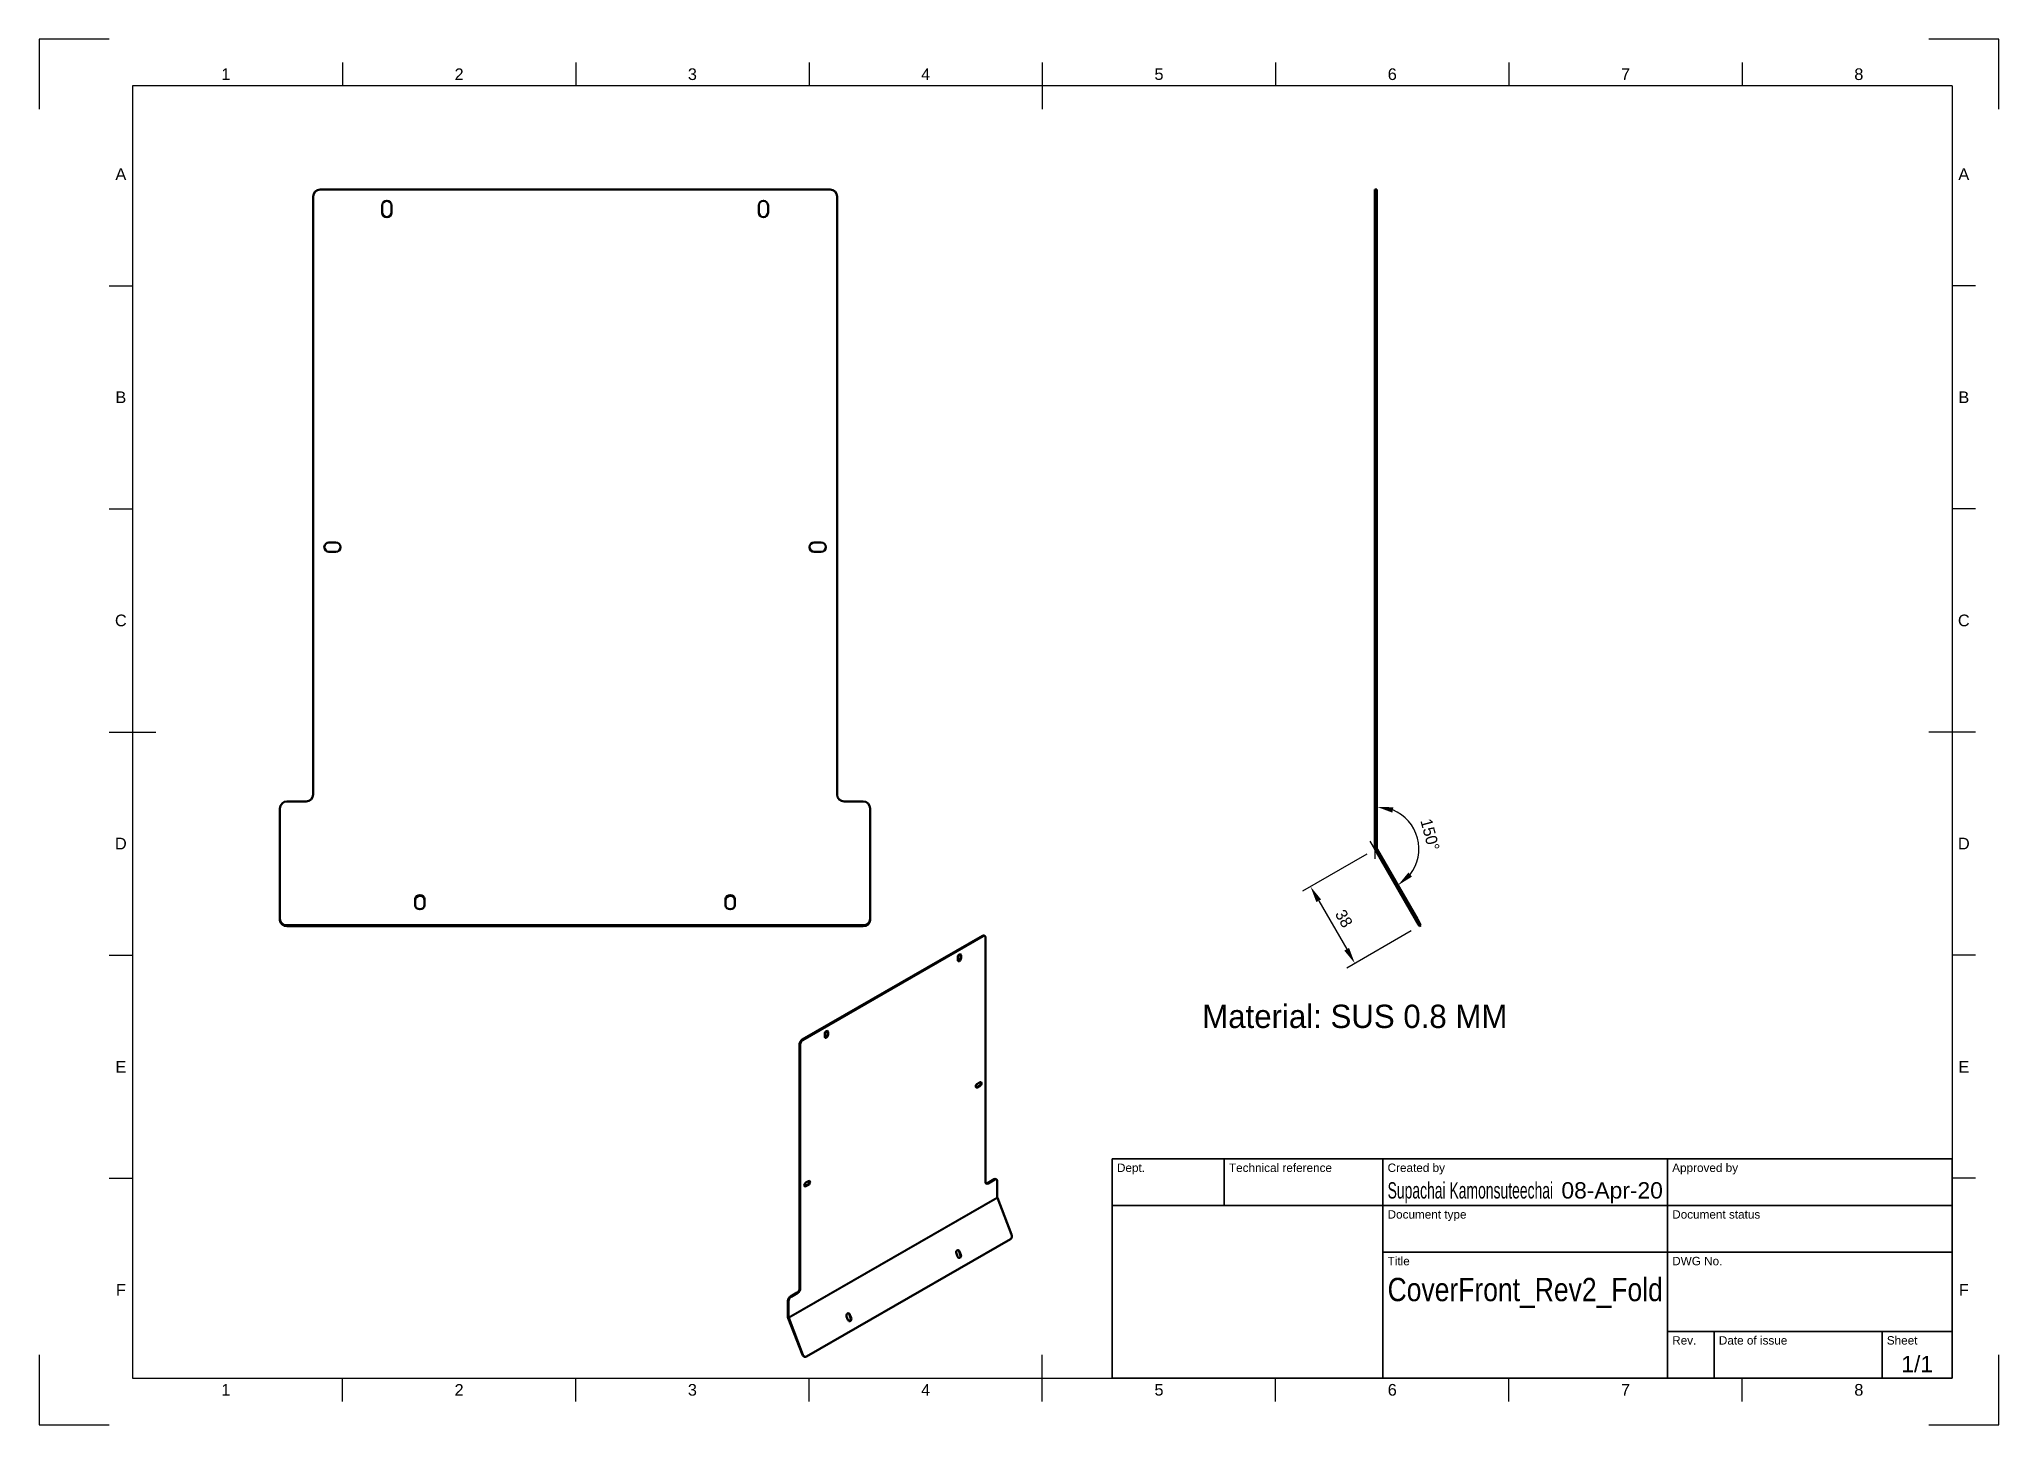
# Model space of a CAD drawing. Header units: millimetres. Extents: x 0 to 420, y 0 to 297.
import ezdxf
from ezdxf.enums import TextEntityAlignment as Align

# ---------------------------------------------------------------- set-up
doc = ezdxf.new("R2010")
doc.units = ezdxf.units.MM
doc.header["$LTSCALE"] = 0.75
for name, color, linetype, lineweight in [('Annotations', 7, 'Continuous', 25), ('Border', 7, 'Continuous', 25), ('Dimensions', 7, 'Continuous', 25), ('TitleBlock', 7, 'Continuous', 35), ('Visible', 7, 'Continuous', 50), ('Visible Narrow', 7, 'Continuous', 35)]:
    doc.layers.add(name, color=color, linetype=linetype, lineweight=lineweight)
doc.styles.add('FusionTitle', font='')
doc.styles.get("Standard").update_dxf_attribs({"font": 'cordia.ttc'})
doc.styles.get('FusionTitle').set_extended_font_data('Arial Unicode MS')
doc.dimstyles.new('ISO-25', dxfattribs={"dimtxt": 2.5, "dimasz": 3.5, "dimexe": 2, "dimexo": 2, "dimgap": 1.5, "dimtad": 1, "dimdec": 3, "dimdsep": 46, "dimtxsty": 'Standard', "dimcen": 0, "dimclrd": 256, "dimclre": 256, "dimclrt": 256, "dimazin": 2, "dimtp": 0.1, "dimtm": 0.1, "dimtfac": 0.714, "dimtdec": 3, "dimtmove": 0, "dimatfit": 3, "dimfxl": 1, "dimarcsym": 0})

# ---------------------------------------------------------------- blocks, each defined once
blk = doc.blocks.new('ISO_A3_SHEET')
at = {"layer": 'Border'}
for p, q in [((15, 297), (0, 297)), ((0, 297), (0, 282)), ((420, 297), (405, 297)), ((420, 282), (420, 297)), ((65, 292), (65, 287)), ((115, 292), (115, 287)), ((165, 292), (165, 287)), ((215, 292), (215, 282)), ((265, 292), (265, 287)), ((315, 292), (315, 287)), ((365, 292), (365, 287)), ((410, 287), (20, 287)), ((20, 287), (20, 10)), ((410, 287), (410, 10)), ((15, 244.16666), (20, 244.16666)), ((415, 244.16666), (410, 244.16666)), ((15, 196.33333), (20, 196.33333)), ((415, 196.33333), (410, 196.33333)), ((15, 148.5), (25, 148.5)), ((415, 148.5), (405, 148.5)), ((15, 100.66667), (20, 100.66667)), ((415, 100.66667), (410, 100.66667)), ((15, 52.83334), (20, 52.83334)), ((415, 52.83334), (410, 52.83334)), ((0, 15), (0, 0)), ((215, 5), (215, 15)), ((420, 0), (420, 15)), ((20, 10), (410, 10)), ((65, 5), (65, 10)), ((115, 5), (115, 10)), ((165, 5), (165, 10)), ((265, 5), (265, 10)), ((315, 5), (315, 10)), ((365, 5), (365, 10)), ((0, 0), (15, 0)), ((405, 0), (420, 0))]:
    blk.add_line(p, q, dxfattribs=at)
at = {"layer": 'Border', "style": 'FusionTitle'}
for s, p in [('1', (40, 289.5)), ('2', (90, 289.5)), ('3', (140, 289.5)), ('4', (190, 289.5)), ('5', (240, 289.5)), ('6', (290, 289.5)), ('7', (340, 289.5)), ('8', (390, 289.5)), ('A', (17.5, 268.08333)), ('A', (412.5, 268.08333)), ('B', (17.5, 220.25)), ('B', (412.5, 220.25)), ('C', (17.5, 172.41667)), ('C', (412.5, 172.41667)), ('D', (17.5, 124.58334)), ('D', (412.5, 124.58334)), ('E', (17.5, 76.75001)), ('E', (412.5, 76.75001)), ('F', (17.5, 28.91668)), ('F', (412.5, 28.91668)), ('1', (40, 7.5)), ('2', (90, 7.5)), ('3', (140, 7.5)), ('4', (190, 7.5)), ('5', (240, 7.5)), ('6', (290, 7.5)), ('7', (340, 7.5)), ('8', (390, 7.5))]:
    blk.add_text(s, height=2.5, dxfattribs=at).set_placement(p, align=Align.MIDDLE)
blk = doc.blocks.new('ISO_TITLEBLOCK')
at = {"layer": 'TitleBlock'}
for p, q in [((0, 47), (-180, 47)), ((-180, 47), (-180, 0)), ((-156, 37), (-156, 47)), ((-122, 0), (-122, 47)), ((-61, 0), (-61, 47)), ((0, 0), (0, 47)), ((-180, 37), (0, 37)), ((-122, 27), (0, 27)), ((-61, 10), (0, 10)), ((-51, 0), (-51, 10)), ((-15, 0), (-15, 10)), ((-180, 0), (0, 0))]:
    blk.add_line(p, q, dxfattribs=at)
at = {"layer": 'TitleBlock', "style": 'FusionTitle'}
for s, p in [('Dept.', (-179, 46)), ('Technical reference', (-155, 46)), ('Created by', (-121, 46)), ('Approved by', (-60, 46)), ('Document type', (-121, 36)), ('Document status', (-60, 36)), ('Title', (-121, 26)), ('DWG No.', (-60, 26)), ('Rev.', (-60, 9)), ('Date of issue', (-50, 9)), ('Sheet', (-14, 9))]:
    blk.add_text(s, height=1.8, dxfattribs=at).set_placement(p, align=Align.TOP_LEFT)
for tag, p, height in [('DEPT', (-179, 38.5), 3.5), ('TECHNICAL_REFERENCE', (-155, 38.5), 3.5), ('CREATED_BY', (-121, 38.5), 3.5), ('APPROVED_BY', (-60, 38.5), 3.5), ('DOCUMENT_TYPE', (-121, 28.5), 3.5), ('DOCUMENT_STATUS', (-60, 28.5), 3.5), ('TITLE_1', (-121, 16.5), 5), ('TITLE_2', (-121, 9), 5), ('TITLE_3', (-121, 1.5), 5), ('DATE_OF_ISSUE', (-50, 1.5), 3.5)]:
    blk.add_attdef(tag, p, '', height=height, dxfattribs=at)
for tag, p in [('CREATED_DATE', (-62, 38.5)), ('APPROVED_DATE', (-1, 38.5))]:
    blk.add_attdef(tag, text='', height=3.5, dxfattribs=at).set_placement(p, align=Align.RIGHT)
for tag, height, p in [('DRAWING_NUMBER', 5, (-30.5, 16.6)), ('REV', 3.5, (-56, 3.1)), ('SHEET', 3.5, (-7.5, 3.1))]:
    blk.add_attdef(tag, text='', height=height, dxfattribs=at).set_placement(p, align=Align.MIDDLE)
blk = doc.blocks.new('*U3')
at = {"layer": 'Dimensions', "color": 0, "ltscale": 0.75, "transparency": 16777216}
for p, q in [((0.10718, -0.185641), (-1, 1.732051)), ((0, 0.214359), (0, -2))]:
    blk.add_line(p, q, dxfattribs=at)
blk = doc.blocks.new('*D6')
at = {"layer": 'Defpoints', "color": 0, "transparency": 16777216}
for p in [(286.294171, 123.335293), (295.794171, 106.88081), (281.980736, 98.90562)]:
    blk.add_point(p, dxfattribs=at)
at = {"layer": 'Dimensions', "lineweight": -2, "transparency": 16777216}
for p, q in [((284.56212, 122.335293), (270.748685, 114.360102)), ((274.230736, 112.329013), (280.230736, 101.936709)), ((294.06212, 105.88081), (280.248685, 97.90562))]:
    blk.add_line(p, q, dxfattribs=at)
at = {"layer": 'Dimensions', "transparency": 16777216}
for points in [[(274.735917, 112.62068), (273.725554, 112.037347), (272.480736, 115.360102)], [(280.735917, 102.228375), (279.725554, 101.645042), (281.980736, 98.90562)]]:
    blk.add_solid(points, dxfattribs=at)
at = {"layer": 'Dimensions', "transparency": 16777216, "insert": (279.630902, 108.518598), "char_height": 2.5, "attachment_point": 5, "rotation": 300.00001157}
blk.add_mtext('38', dxfattribs=at)
blk = doc.blocks.new('*D7')
at = {"layer": 'Defpoints', "color": 0, "transparency": 16777216}
for p in [(286.694171, 132.121965), (286.694171, 123.549652), (286.747761, 123.349652), (295.58083, 121.875515), (295.390581, 108.379848)]:
    blk.add_point(p, dxfattribs=at)
at = {"layer": 'Dimensions', "lineweight": -2, "transparency": 16777216}
blk.add_line((286.694171, 134.121965), (286.694171, 134.466223), dxfattribs=at)
blk.add_arc((286.694171, 123.442473), 9.02375, 322.36476, 67.63524, dxfattribs=at)
at = {"layer": 'Dimensions', "transparency": 16777216}
for points in [[(290.014596, 131.2152), (290.24085, 132.359717), (286.694171, 132.466223)], [(294.224308, 117.493252), (293.456107, 118.371306), (291.206046, 115.627676)]]:
    blk.add_solid(points, dxfattribs=at)
at = {"layer": 'Dimensions', "transparency": 16777216, "insert": (298.087482, 126.495301), "char_height": 2.5, "attachment_point": 5, "rotation": 284.99999493}
blk.add_mtext('150°', dxfattribs=at)

msp = doc.modelspace()

# ---------------------------------------------------------------- linework, layer by layer
at = {"layer": 'Visible'}
for p, q in [((169.509648, 264.771965, -4.523205), (60.209648, 264.771965, -4.523205)), ((58.709648, 263.271965, -4.523205), (58.709648, 135.121965, -4.523205)), ((73.509648, 259.871965, -4.523205), (73.509648, 261.371965, -4.523205)), ((75.509648, 261.371965, -4.523205), (75.509648, 259.871965, -4.523205)), ((154.209648, 259.871965, -4.523205), (154.209648, 261.371965, -4.523205)), ((156.209648, 261.371965, -4.523205), (156.209648, 259.871965, -4.523205)), ((171.009648, 135.121965, -4.523205), (171.009648, 263.271965, -4.523205)), ((62.109648, 189.121965, -4.523205), (63.609648, 189.121965, -4.523205)), ((166.109648, 189.121965, -4.523205), (167.609648, 189.121965, -4.523205)), ((63.609648, 187.121965, -4.523205), (62.109648, 187.121965, -4.523205)), ((167.609648, 187.121965, -4.523205), (166.109648, 187.121965, -4.523205)), ((51.609648, 132.121965, -4.523205), (51.609648, 123.549652, -4.523205)), ((57.209648, 133.621965, -4.523205), (53.109648, 133.621965, -4.523205)), ((176.609648, 133.621965, -4.523205), (172.509648, 133.621965, -4.523205)), ((178.109648, 123.549652, -4.523205), (178.109648, 132.121965, -4.523205)), ((51.609648, 108.379848, 4.173205), (51.609648, 123.349652, -4.469615)), ((178.109648, 108.379848, 4.173205), (178.109648, 123.349652, -4.469615)), ((80.609648, 111.385104, 2.43812), (80.609648, 112.684142, 1.68812)), ((82.609648, 112.684142, 1.68812), (82.609648, 111.385104, 2.43812)), ((147.109648, 111.385104, 2.43812), (147.109648, 112.684142, 1.68812)), ((149.109648, 112.684142, 1.68812), (149.109648, 111.385104, 2.43812)), ((51.609648, 108.379848, 4.173205), (51.609648, 108.179848, 3.826795)), ((53.109648, 107.08081, 4.923205), (176.609648, 107.08081, 4.923205)), ((176.609648, 106.88081, 4.576795), (53.109648, 106.88081, 4.576795)), ((178.109648, 108.179848, 3.826795), (178.109648, 108.379848, 4.173205))]:
    msp.add_line(p, q, dxfattribs=at)
at = {"layer": 'Visible', "extrusion": (1, -2e-16, 2.966e-13)}
for p, q in [((286.694171, 264.771965, 54.65), (286.294171, 264.771965, 54.65)), ((286.294171, 135.121965, 56.15), (286.294171, 263.271965, 56.15)), ((286.694171, 263.271965, 56.15), (286.694171, 135.121965, 56.15)), ((286.694171, 133.621965, 61.75), (286.294171, 133.621965, 61.75)), ((286.294171, 123.549652, 63.25), (286.294171, 132.121965, 63.25)), ((286.694171, 132.121965, 63.25), (286.694171, 123.549652, 63.25)), ((295.044171, 108.179848, 63.25), (286.401351, 123.149652, 63.25)), ((295.390581, 108.379848, 63.25), (286.747761, 123.349652, 63.25)), ((295.794171, 106.88081, 61.75), (296.140581, 107.08081, 61.75))]:
    msp.add_line(p, q, dxfattribs=at)
at = {"layer": 'Visible', "extrusion": (0.707107, -0.407196, 0.578093)}
for p, q in [((163.513514, 82.558429, 37.104226), (202.1569, 104.811675, 5.511437)), ((202.298321, 104.730236, 5.627056), (163.654936, 82.47699, 37.219845)), ((202.672595, 104.767013, 5.19516), (202.531174, 104.848452, 5.079541)), ((202.828651, 52.03814, -32.136749), (202.828651, 104.422472, 4.76159)), ((196.888954, 99.612198, 8.638607), (196.888954, 100.225358, 9.070503)), ((197.45464, 100.100833, 7.944895), (197.45464, 100.713993, 8.376792)), ((197.596061, 100.632554, 8.49241), (197.596061, 100.019394, 8.060514)), ((168.922881, 83.670486, 31.270953), (168.922881, 84.283646, 31.702849)), ((169.064303, 84.202207, 31.818467), (169.064303, 83.589047, 31.386571)), ((162.983184, 29.25554, 0.207561), (162.983184, 81.639872, 37.1059)), ((163.124606, 81.558433, 37.221518), (163.124606, 29.174101, 0.32318)), ((168.357196, 83.181851, 31.964664), (168.357196, 83.795011, 32.396561)), ((200.954818, 72.378175, -15.863635), (201.485148, 72.683572, -16.297205)), ((201.09624, 73.114283, -15.172155), (201.62657, 73.41968, -15.605724)), ((201.62657, 72.602133, -16.181586), (201.09624, 72.296736, -15.748016)), ((164.185266, 51.203998, 14.197207), (164.715596, 51.509395, 13.763637)), ((164.326687, 51.940106, 14.888687), (164.857017, 52.245503, 14.455118)), ((164.857017, 51.427955, 13.879256), (164.326687, 51.122559, 14.312826)), ((203.21756, 51.811816, -33.117833), (204.667129, 52.646567, -34.302924)), ((204.80855, 52.565128, -34.187306), (203.358981, 51.730376, -33.002215)), ((205.182824, 52.601905, -34.619202), (205.041403, 52.683344, -34.734821)), ((205.33888, 48.753229, -37.521005), (205.33888, 52.257364, -35.052772)), ((208.413526, 40.781644, -39.375192), (205.357827, 48.660564, -37.563101)), ((164.484517, 14.648201, -3.401621), (208.148361, 39.792537, -39.09887)), ((196.839925, 36.051839, -30.050963), (196.57476, 36.73555, -29.893715)), ((197.424558, 36.447809, -30.786771), (197.159393, 37.13152, -30.629523)), ((197.281867, 37.142746, -30.471808), (197.547032, 36.459035, -30.629056)), ((160.472955, 23.07954, -1.072234), (160.472955, 26.583674, 1.395999)), ((160.614377, 26.502235, 1.511618), (160.614377, 22.998101, -0.956615)), ((161.003285, 27.502231, 1.394326), (162.452854, 28.336983, 0.209235)), ((162.594275, 28.255544, 0.324853), (161.144707, 27.420792, 1.509944)), ((163.566547, 15.015289, -2.968517), (160.510849, 22.894209, -1.156426)), ((163.689022, 15.026515, -2.810802), (160.633323, 22.905435, -0.998712)), ((173.328625, 22.512582, -10.829367), (173.06346, 23.196293, -10.672119)), ((173.913257, 22.908551, -11.565175), (173.648092, 23.592262, -11.407927)), ((173.770567, 23.603488, -11.250212), (174.035732, 22.919778, -11.40746)), ((164.287812, 14.585043, -3.244372), (164.165337, 14.573817, -3.402087))]:
    msp.add_line(p, q, dxfattribs=at)
at = {"layer": 'Visible', "extrusion": (0, 0, -1)}
for centre, radius, start, end in [((-60.209648, 263.271965, 4.523205), 1.5, 0, 90), ((-169.509648, 263.271965, 4.523205), 1.5, 90, 180), ((-74.509648, 261.371965, 4.523205), 1, 0, 180), ((-155.209648, 261.371965, 4.523205), 1, 0, 180), ((-74.509648, 259.871965, 4.523205), 1, 180, 0), ((-155.209648, 259.871965, 4.523205), 1, 180, 0), ((-62.109648, 188.121965, 4.523205), 1, 270, 90), ((-63.609648, 188.121965, 4.523205), 1, 90, 270), ((-166.109648, 188.121965, 4.523205), 1, 270, 90), ((-167.609648, 188.121965, 4.523205), 1, 90, 270), ((-53.109648, 132.121965, 4.523205), 1.5, 0, 90), ((-176.609648, 132.121965, 4.523205), 1.5, 90, 180)]:
    msp.add_arc(centre, radius, start, end, dxfattribs=at)
at = {"layer": 'Visible', "extrusion": (1, -2e-16, 2.966e-13)}
for centre, start, end in [((263.271965, 54.65, 286.294171), 0, 90), ((135.121965, 57.65, 286.694171), 180, 270), ((132.121965, 61.75, 286.294171), 0, 90)]:
    msp.add_arc(centre, 1.5, start, end, dxfattribs=at)
at = {"layer": 'Visible', "extrusion": (-1, 2e-16, -2.966e-13)}
for centre, start, end in [((-263.271965, 54.65, -286.694171), 90, 180), ((-135.121965, 57.65, -286.294171), 270, 0), ((-132.121965, 61.75, -286.694171), 90, 180)]:
    msp.add_arc(centre, 1.5, start, end, dxfattribs=at)
at = {"layer": 'Visible'}
for centre, start, end in [((57.209648, 135.121965, -4.523205), 270, 0), ((172.509648, 135.121965, -4.523205), 180, 270)]:
    msp.add_arc(centre, 1.5, start, end, dxfattribs=at)
at = {"layer": 'Visible', "extrusion": (1, 0, 0)}
for centre in [(123.549652, -4.123205, 51.609648), (123.549652, -4.123205, 178.109648)]:
    msp.add_arc(centre, 0.4, 240, 270, dxfattribs=at)
at = {"layer": 'Visible', "extrusion": (2.966e-13, -2e-16, -1)}
for radius in [0.8, 0.4]:
    msp.add_arc((-287.094171, 123.549652, -63.25), radius, 330, 0, dxfattribs=at)
at = {"layer": 'Visible', "extrusion": (0, -0.5, -0.866025)}
for centre, start, end in [((81.609648, -96.74327, -57.804026), 180, 0), ((148.109648, -95.24327, -57.804026), 0, 180)]:
    msp.add_arc(centre, 1, start, end, dxfattribs=at)
at = {"layer": 'Visible', "extrusion": (-3.3e-15, -0.5, -0.866025)}
msp.add_arc((148.109648, -96.74327, -57.804026), 1, 180, 360, dxfattribs=at)
at = {"layer": 'Visible', "extrusion": (0, 0.5, 0.866025)}
msp.add_arc((-81.609648, -96.74327, 57.404026), 1, 180, 0, dxfattribs=at)
at = {"layer": 'Visible', "extrusion": (-1.1e-15, -0.5, -0.866025)}
msp.add_arc((81.609648, -95.24327, -57.804026), 1, 360, 180, dxfattribs=at)
at = {"layer": 'Visible', "extrusion": (1.1e-15, 0.5, 0.866025)}
msp.add_arc((-148.109648, -96.74327, 57.404026), 1, 180, 0, dxfattribs=at)
at = {"layer": 'Visible', "extrusion": (-6.1e-15, -0.5, -0.866025)}
msp.add_arc((53.109648, -91.773099, -57.804026), 1.5, 90, 180, dxfattribs=at)
at = {"layer": 'Visible', "extrusion": (5.1e-15, 0.5, 0.866025)}
msp.add_arc((-53.109648, -91.773099, 57.404026), 1.5, 0, 90, dxfattribs=at)
at = {"layer": 'Visible', "extrusion": (8e-15, -0.5, -0.866025)}
msp.add_arc((176.609648, -91.773099, -57.804026), 1.5, 0, 90, dxfattribs=at)
at = {"layer": 'Visible', "extrusion": (-1.11e-14, 0.5, 0.866025)}
msp.add_arc((-176.609648, -91.773099, 57.404026), 1.5, 90, 180, dxfattribs=at)
at = {"layer": 'Visible', "extrusion": (0.866025, 0.5, 2.516e-13)}
msp.add_arc((-53.835589, 61.75, 309.605672), 1.5, 90, 180, dxfattribs=at)
at = {"layer": 'Visible', "extrusion": (-0.866025, -0.5, -2.507e-13)}
msp.add_arc((53.835589, 61.75, -310.005672), 1.5, 0, 90, dxfattribs=at)
at = {"layer": 'Visible', "extrusion": (-0.707107, 0.407196, -0.578093)}
for centre, radius, start, end in [((-185.460435, -62.673905, -103.653774), 0.5, 45.110793, 225.110793), ((-191.179511, -67.069034, -103.653774), 0.75, 135.110793, 225.110793), ((-184.92908, -63.203208, -103.653774), 0.5, 225.110793, 45.110793), ((-156.983902, -34.087028, -103.653774), 0.5, 45.110793, 225.110793), ((-152.610923, -28.350996, -103.653774), 0.75, 45.110793, 135.110793), ((-156.452547, -34.616331, -103.653774), 0.5, 225.110793, 45.110793), ((-163.358891, -92.38274, -103.653774), 0.5, 315.110793, 135.110793), ((-163.888195, -92.914095, -103.653774), 0.5, 135.110793, 315.110793), ((-126.660509, -55.542155, -103.653774), 0.5, 315.110793, 135.110793), ((-127.189813, -56.073509, -103.653774), 0.5, 135.110793, 315.110793), ((-146.842724, -113.351914, -103.453774), 0.75, 315.110793, 349.152346), ((-147.226778, -115.86289, -103.653774), 0.75, 135.110793, 225.110793), ((-103.647449, -72.114695, -103.653774), 0.75, 45.110793, 135.110793), ((-106.156921, -72.508457, -103.453774), 0.75, 225.110793, 315.110793)]:
    msp.add_arc(centre, radius, start, end, dxfattribs=at)
at = {"layer": 'Visible', "extrusion": (0.707107, -0.407196, 0.578093)}
for centre, radius, start, end in [((185.460435, -62.673905, 103.453774), 0.5, 314.889207, 343.602634), ((191.179511, -67.069034, 103.453774), 0.75, 360, 44.889207), ((184.92908, -63.203208, 103.453774), 0.5, 196.397366, 314.889207), ((156.983902, -34.087028, 103.453774), 0.5, 314.889207, 343.602634), ((152.610923, -28.350996, 103.453774), 0.75, 44.889207, 134.889207), ((156.452547, -34.616331, 103.453774), 0.5, 196.397366, 314.889207), ((163.358891, -92.38274, 103.453774), 0.5, 196.397366, 224.889207), ((163.888195, -92.914095, 103.453774), 0.5, 224.889207, 343.602634), ((126.660509, -55.542155, 103.453774), 0.5, 196.397366, 224.889207), ((127.189813, -56.073509, 103.453774), 0.5, 224.889207, 343.602634), ((146.842724, -113.351914, 103.653774), 0.75, 134.889207, 224.889207), ((147.226778, -115.86289, 103.453774), 0.75, 360, 44.889207), ((103.647449, -72.114695, 103.453774), 0.75, 44.889207, 134.889207), ((106.156921, -72.508457, 103.653774), 0.75, 224.889207, 314.889207)]:
    msp.add_arc(centre, radius, start, end, dxfattribs=at)
at = {"layer": 'Visible', "extrusion": (0.707107, 0.407196, -0.578093)}
for centre, radius in [((-60.363122, 86.458108, 186.739256), 0.2), ((-60.363122, 86.458108, 123.489256), 0.4), ((-60.363122, 86.458108, 123.489256), 0.2)]:
    msp.add_arc(centre, radius, 284.889207, 314.889207, dxfattribs=at)
at = {"layer": 'Visible', "extrusion": (-0.612372, -0.056132, -0.788574)}
for centre, radius, start, end in [((-21.331678, -190.107221, -98.865583), 0.75, 250.065174, 340.065174), ((-18.809308, -175.863774, -98.865583), 0.5, 70.065174, 250.065174), ((-18.104247, -176.119487, -98.865583), 0.5, 250.065174, 70.065174), ((-7.472686, -144.606079, -98.865583), 0.5, 70.065174, 250.065174), ((-6.767625, -144.861792, -98.865583), 0.5, 250.065174, 70.065174), ((-0.277953, -132.057216, -98.865583), 0.75, 340.065174, 70.065174)]:
    msp.add_arc(centre, radius, start, end, dxfattribs=at)
at = {"layer": 'Visible', "extrusion": (0.612372, 0.056132, 0.788574)}
for centre, radius, start, end in [((18.809308, -175.863774, 98.665583), 0.5, 289.934826, 351.027383), ((18.104247, -176.119487, 98.665583), 0.5, 188.972617, 289.934826), ((7.472686, -144.606079, 98.665583), 0.5, 289.934826, 351.027383), ((6.767625, -144.861792, 98.665583), 0.5, 188.972617, 289.934826), ((0.277953, -132.057216, 98.665583), 0.75, 109.934826, 180)]:
    msp.add_arc(centre, radius, start, end, dxfattribs=at)
at = {"layer": 'Visible Narrow', "extrusion": (0.707107, -0.407196, 0.578093)}
for p, q in [((202.1569, 104.811675, 5.511437), (202.298321, 104.730236, 5.627056)), ((197.596061, 100.632554, 8.49241), (197.45464, 100.713993, 8.376792)), ((197.596061, 100.019394, 8.060514), (197.45464, 100.100833, 7.944895)), ((169.064303, 84.202207, 31.818467), (168.922881, 84.283646, 31.702849)), ((162.983184, 81.639872, 37.1059), (163.124606, 81.558433, 37.221518)), ((163.654936, 82.47699, 37.219845), (163.513514, 82.558429, 37.104226)), ((169.064303, 83.589047, 31.386571), (168.922881, 83.670486, 31.270953)), ((201.09624, 72.296736, -15.748016), (200.954818, 72.378175, -15.863635)), ((201.62657, 72.602133, -16.181586), (201.485148, 72.683572, -16.297205)), ((164.326687, 51.122559, 14.312826), (164.185266, 51.203998, 14.197207)), ((164.857017, 51.427955, 13.879256), (164.715596, 51.509395, 13.763637)), ((203.358981, 51.730376, -33.002215), (203.21756, 51.811816, -33.117833)), ((204.667129, 52.646567, -34.302924), (204.80855, 52.565128, -34.187306)), ((160.614377, 22.998101, -0.956615), (205.33888, 48.753229, -37.521005)), ((205.357827, 48.660564, -37.563101), (160.633323, 22.905435, -0.998712)), ((197.159393, 37.13152, -30.629523), (197.281867, 37.142746, -30.471808)), ((197.424558, 36.447809, -30.786771), (197.547032, 36.459035, -30.629056)), ((160.472955, 26.583674, 1.395999), (160.614377, 26.502235, 1.511618)), ((161.144707, 27.420792, 1.509944), (161.003285, 27.502231, 1.394326)), ((162.452854, 28.336983, 0.209235), (162.594275, 28.255544, 0.324853)), ((163.124606, 29.174101, 0.32318), (162.983184, 29.25554, 0.207561)), ((160.472955, 23.07954, -1.072234), (160.614377, 22.998101, -0.956615)), ((160.633323, 22.905435, -0.998712), (160.510849, 22.894209, -1.156426)), ((173.648092, 23.592262, -11.407927), (173.770567, 23.603488, -11.250212)), ((173.913257, 22.908551, -11.565175), (174.035732, 22.919778, -11.40746)), ((163.689022, 15.026515, -2.810802), (163.566547, 15.015289, -2.968517))]:
    msp.add_line(p, q, dxfattribs=at)

# ---------------------------------------------------------------- block references
at = {"layer": 'Border'}
msp.add_blockref('ISO_A3_SHEET', (0, 0), dxfattribs=at)
at = {"layer": 'Dimensions', "ltscale": 0.75}
msp.add_blockref('*U3', (286.294171, 123.335293), dxfattribs=at)
at = {"layer": 'TitleBlock'}
ref = msp.add_blockref('ISO_TITLEBLOCK', (410, 10), dxfattribs=at)
ref.add_attrib('CREATED_DATE', '08-Apr-20', dxfattribs={"height": 3.5, "style": 'FusionTitle'}).set_placement((348, 48.5), align=Align.RIGHT)
ref.add_attrib('SHEET', '1/1', dxfattribs={"height": 3.5, "style": 'FusionTitle'}).set_placement((402.5, 13.1), align=Align.MIDDLE)
ref.add_attrib('TITLE_1', 'CoverFront_Rev2_Fold', (289, 26.5), dxfattribs={"height": 5, "style": 'FusionTitle', "width": 0.812645})
ref.add_attrib('CREATED_BY', 'Supachai Kamonsuteechai', (289, 48.5), dxfattribs={"height": 3.5, "style": 'FusionTitle', "width": 0.609885})

# ---------------------------------------------------------------- texts
at = {"layer": 'Annotations', "insert": (249.275854, 90.052179), "char_height": 2.5, "attachment_point": 1}
msp.add_mtext_dynamic_manual_height_columns('{\\H2x;Material: SUS 0.8 MM}', width=116.085622, gutter_width=12.5, heights=[0], dxfattribs=at)

# ---------------------------------------------------------------- dimensions: what is measured, and where the dimension line sits
at = {"layer": 'Dimensions'}
dim = msp.add_angular_dim_2l(base=(295.58083, 121.875515), line1=((295.390581, 108.379848), (286.747761, 123.349652)), line2=((286.694171, 132.121965), (286.694171, 123.549652)), dimstyle='ISO-25', override={"dimlfac": 2, "dimclrd": 256, "dimclre": 256}, dxfattribs=at)
dim.commit()
dim.dimension.update_dxf_attribs({"geometry": '*D7', "text_midpoint": (298.087482, 126.495301)})
dim = msp.add_aligned_dim(p1=(286.294171, 123.335293), p2=(295.794171, 106.88081), distance=-15.950381, dimstyle='ISO-25', override={"dimlfac": 2, "dimclrd": 256, "dimclre": 256}, dxfattribs=at)
dim.commit()
dim.dimension.update_dxf_attribs({"geometry": '*D6', "text_midpoint": (279.630902, 108.518598)})

doc.saveas('drawing.dxf')
